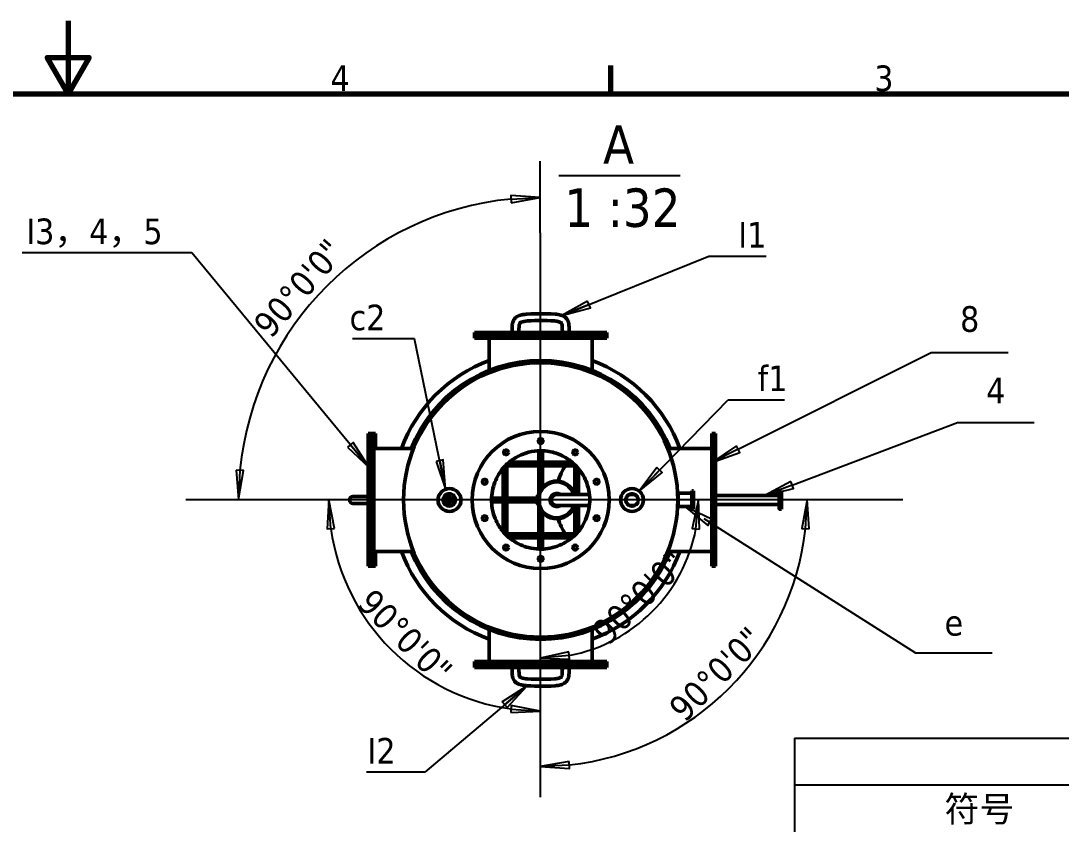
# Model space of a CAD drawing. Header units: millimetres. Extents: x 0 to 19008, y 0 to 13560.
# Drawn here: x 9297 to 13852, y 9908 to 13440 of the extents above; entities that cross this region are included whole.
import ezdxf

# ---------------------------------------------------------------- set-up
doc = ezdxf.new("R2010")
doc.units = ezdxf.units.MM
doc.header["$LTSCALE"] = 32
for name, color, linetype, lineweight in [('可见 (ISO)', 7, 'Continuous', 50), ('图框 (ISO)', 7, 'Continuous', 70), ('尺寸 (ISO)', 7, 'Continuous', 25), ('符号 (ISO)', 7, 'Continuous', 25), ('草图几何图元 (ISO)', 7, 'Continuous', 25)]:
    doc.layers.add(name, color=color, linetype=linetype, lineweight=lineweight)
doc.styles.add('标签文本 (ISO)', font='TAHOMA.TTF')
doc.styles.add('注释文本 (ISO)', font='TAHOMA.TTF')
doc.dimstyles.new('默认 (GB)', dxfattribs={"dimscale": 32, "dimtxt": 3.5, "dimasz": 4, "dimexe": 5, "dimexo": 0, "dimgap": 0.75, "dimtad": 1, "dimrnd": 1e-08, "dimdsep": 46, "dimtxsty": '注释文本 (ISO)', "dimblk": 'Filled-1', "dimcen": 0.09, "dimdle": 10, "dimclrd": 256, "dimclre": 256, "dimclrt": 256, "dimaunit": 1, "dimadec": 3, "dimazin": 2, "dimtfac": 1, "dimtmove": 0, "dimatfit": 3, "dimldrblk": 'Filled-1', "dimfxl": 1, "dimtolj": 1, "dimtzin": 0, "dimlwd": -1, "dimlwe": -1, "dimarcsym": 0})
doc.dimstyles.new('默认 - 类型 1 (GB)$7', dxfattribs={"dimscale": 32, "dimtxt": 3.5, "dimasz": 4, "dimexe": 5, "dimexo": 0, "dimgap": 0.75, "dimtad": 1, "dimrnd": 1e-08, "dimdsep": 46, "dimtxsty": '注释文本 (ISO)', "dimblk": 'Filled-1', "dimcen": 0.09, "dimdle": 10, "dimclrd": 256, "dimclre": 256, "dimclrt": 256, "dimaunit": 1, "dimadec": 3, "dimazin": 2, "dimtfac": 1, "dimtmove": 0, "dimatfit": 3, "dimldrblk": 'Filled-1', "dimfxl": 1, "dimtolj": 1, "dimtzin": 0, "dimlwd": -1, "dimlwe": -1, "dimarcsym": 0})

# ---------------------------------------------------------------- blocks, each defined once
blk = doc.blocks.new('图框 默认图框')
at = {"layer": '图框 (ISO)'}
blk.add_line((371.25, 410), (371.25, 413.9), dxfattribs=at)
at = {"layer": '图框 (ISO)', "flags": 128}
for points in [[(297, 420), (297, 410), (294.11, 415), (299.89, 415), (297, 410)], [(10, 10), (10, 410), (584, 410), (584, 10), (10, 10)]]:
    blk.add_lwpolyline(points, dxfattribs=at)
at = {"layer": '图框 (ISO)', "char_height": 3.5, "attachment_point": 7, "style": '注释文本 (ISO)'}
for s, insert in [('4', (332.9, 410.4)), ('3', (407.29, 410.33))]:
    blk.add_mtext(s, dxfattribs=dict(at, insert=insert))
blk = doc.blocks.new('Filled-1')
at = {"color": 0}
for p, q in [((0, 0), (-1, 0.125)), ((-1, 0.125), (-1, -0.125)), ((-1, 0), (0, 0)), ((-1, -0.125), (0, 0))]:
    blk.add_line(p, q, dxfattribs=at)
at = {"color": 0, "flags": 128}
blk.add_lwpolyline([(-1, -0.125), (0, 0), (-1, 0.125), (-1, -0.125)], dxfattribs=at)
at = {"color": 0}
blk.add_solid([(-1, -0.125), (0, 0), (-1, 0.125), (-1, -0.125)], dxfattribs=at)
blk = doc.blocks.new('*D20')
at = {"layer": 'Defpoints', "color": 0, "transparency": 16777216}
for p in [(10910.3, 12489.5), (11570.8, 12511.8), (10019.8, 11345.5), (11570.8, 11345.5)]:
    blk.add_point(p, dxfattribs=at)
at = {"layer": '尺寸 (ISO)', "transparency": 16777216}
blk.add_line((11570.8, 12511.8), (11570.8, 12826.5), dxfattribs=at)
blk.add_arc((11570.8, 11345.5), 1321, 95.5539, 174.4461, dxfattribs=at)
at = {"layer": '尺寸 (ISO)', "transparency": 16777216, "xscale": 128, "yscale": 128, "zscale": 128}
for p, rotation in [((11570.8, 12666.5), 2.776949659895432), ((10249.8, 11345.5), 267.2230503401044)]:
    blk.add_blockref('Filled-1', p, dxfattribs=dict(at, rotation=rotation))
at = {"layer": '尺寸 (ISO)', "transparency": 16777216, "insert": (10306.9, 12119.3), "char_height": 112, "attachment_point": 1, "rotation": 49.0118, "style": '注释文本 (ISO)'}
blk.add_mtext('\\A1;90°0\'0"', dxfattribs=at)
blk = doc.blocks.new('*D21')
at = {"layer": 'Defpoints', "color": 0, "transparency": 16777216}
for p in [(11570.8, 11345.5), (11570.8, 11345.1), (11571.1, 11345.5), (11917.5, 10744.8)]:
    blk.add_point(p, dxfattribs=at)
at = {"layer": '尺寸 (ISO)', "transparency": 16777216}
blk.add_arc((11570.8, 11345.5), 693.5, 280.5896, 349.4104, dxfattribs=at)
at = {"layer": '尺寸 (ISO)', "transparency": 16777216, "xscale": 128, "yscale": 128, "zscale": 128}
for p, rotation in [((12264.3, 11345.5), 84.70518161064837), ((11570.8, 10651.9), 185.2948183894664)]:
    blk.add_blockref('Filled-1', p, dxfattribs=dict(at, rotation=rotation))
at = {"layer": '尺寸 (ISO)', "transparency": 16777216, "insert": (11788.7, 10781.4), "char_height": 112, "attachment_point": 1, "rotation": 45, "style": '注释文本 (ISO)'}
blk.add_mtext('\\A1;90°0\'0"', dxfattribs=at)
blk = doc.blocks.new('*D22')
at = {"layer": 'Defpoints', "color": 0, "transparency": 16777216}
for p in [(11570.8, 11345.5), (11570.8, 11345.1), (11571.1, 11345.5), (12154.9, 10333.6)]:
    blk.add_point(p, dxfattribs=at)
at = {"layer": '尺寸 (ISO)', "transparency": 16777216}
blk.add_arc((11570.8, 11345.5), 1168.3, 276.2803, 353.7197, dxfattribs=at)
at = {"layer": '尺寸 (ISO)', "transparency": 16777216, "xscale": 128, "yscale": 128, "zscale": 128}
for p, rotation in [((12739.1, 11345.5), 86.85987213435942), ((11570.8, 10177.1), 183.1401278657553)]:
    blk.add_blockref('Filled-1', p, dxfattribs=dict(at, rotation=rotation))
at = {"layer": '尺寸 (ISO)', "transparency": 16777216, "insert": (12124.4, 10445.6), "char_height": 112, "attachment_point": 1, "rotation": 45, "style": '注释文本 (ISO)'}
blk.add_mtext('\\A1;90°0\'0"', dxfattribs=at)
blk = doc.blocks.new('*D23')
at = {"layer": 'Defpoints', "color": 0, "transparency": 16777216}
for p in [(10019.8, 11345.5), (11570.8, 11345.5), (11570.8, 11345.1), (10769.6, 10882.9)]:
    blk.add_point(p, dxfattribs=at)
at = {"layer": '尺寸 (ISO)', "transparency": 16777216}
blk.add_arc((11570.8, 11345.5), 925.1, 187.9338, 262.0662, dxfattribs=at)
at = {"layer": '尺寸 (ISO)', "transparency": 16777216, "xscale": 128, "yscale": 128, "zscale": 128}
for p, rotation in [((10645.6, 11345.5), 93.96691868522781), ((11570.8, 10420.3), 356.0330813150023)]:
    blk.add_blockref('Filled-1', p, dxfattribs=dict(at, rotation=rotation))
at = {"layer": '尺寸 (ISO)', "transparency": 16777216, "insert": (10842.9, 10963.8), "char_height": 112, "attachment_point": 1, "rotation": 315, "style": '注释文本 (ISO)'}
blk.add_mtext('\\A1;90°0\'0"', dxfattribs=at)
blk = doc.blocks.new('引出序号13')
at = {"layer": '符号 (ISO)'}
for p, q in [((382.12, 353.12), (381.39, 353.59)), ((382.13, 353.24), (381.39, 353.59)), ((381.39, 353.59), (382.11, 352.99)), ((384.77, 351.45), (384.02, 351.92)), ((385.04, 351.87), (384.06, 352.33)), ((384.5, 351.02), (385.04, 351.87)), ((383.98, 351.46), (384.5, 351.02)), ((384.77, 351.45), (412.93, 333.6)), ((412.93, 333.6), (423.43, 333.6))]:
    blk.add_line(p, q, dxfattribs=at)
at = {"layer": '符号 (ISO)', "flags": 128}
blk.add_lwpolyline([(385.04, 351.87), (381.39, 353.59), (384.5, 351.02), (385.04, 351.87)], dxfattribs=at)
at = {"layer": '符号 (ISO)'}
blk.add_solid([(385.04, 351.87), (381.39, 353.59), (384.5, 351.02), (385.04, 351.87)], dxfattribs=at)
at = {"layer": '符号 (ISO)', "insert": (418.18, 337.66), "char_height": 3.5, "attachment_point": 5, "style": '注释文本 (ISO)'}
blk.add_mtext('e', dxfattribs=at)
blk = doc.blocks.new('引出序号14')
at = {"layer": '符号 (ISO)'}
for p, q in [((396.07, 356.53), (418.68, 365.09)), ((418.68, 365.09), (429.18, 365.09)), ((395.9, 357), (392.33, 355.12)), ((396.07, 356.53), (392.33, 355.12)), ((392.33, 355.12), (396.25, 356.07)), ((396.25, 356.07), (395.9, 357))]:
    blk.add_line(p, q, dxfattribs=at)
at = {"layer": '符号 (ISO)', "flags": 128}
blk.add_lwpolyline([(395.9, 357), (392.33, 355.12), (396.25, 356.07), (395.9, 357)], dxfattribs=at)
at = {"layer": '符号 (ISO)'}
blk.add_solid([(395.9, 357), (392.33, 355.12), (396.25, 356.07), (395.9, 357)], dxfattribs=at)
at = {"layer": '符号 (ISO)', "insert": (423.93, 369.46), "char_height": 3.5, "attachment_point": 5, "style": '注释文本 (ISO)'}
blk.add_mtext('4', dxfattribs=at)
blk = doc.blocks.new('引出序号15')
at = {"layer": '符号 (ISO)'}
for p, q in [((388.66, 361.42), (415.1, 374.67)), ((415.1, 374.67), (425.6, 374.67)), ((388.44, 361.87), (385.08, 359.63)), ((388.89, 360.97), (388.44, 361.87)), ((388.66, 361.42), (385.08, 359.63)), ((385.08, 359.63), (388.89, 360.97))]:
    blk.add_line(p, q, dxfattribs=at)
at = {"layer": '符号 (ISO)', "flags": 128}
blk.add_lwpolyline([(388.44, 361.87), (385.08, 359.63), (388.89, 360.97), (388.44, 361.87)], dxfattribs=at)
at = {"layer": '符号 (ISO)'}
blk.add_solid([(388.44, 361.87), (385.08, 359.63), (388.89, 360.97), (388.44, 361.87)], dxfattribs=at)
at = {"layer": '符号 (ISO)', "insert": (420.35, 379.2), "char_height": 3.5, "attachment_point": 5, "style": '注释文本 (ISO)'}
blk.add_mtext('8', dxfattribs=at)
blk = doc.blocks.new('表格1')
at = {"layer": '符号 (ISO)'}
for p, q in [((396.39, 321.93), (584, 321.93)), ((396.39, 321.93), (396.39, 315.53)), ((396.39, 315.53), (584, 315.53)), ((396.39, 315.53), (396.39, 309.13))]:
    blk.add_line(p, q, dxfattribs=at)
at = {"layer": '符号 (ISO)', "insert": (416.91, 310.11), "char_height": 3.5, "attachment_point": 7, "style": '注释文本 (ISO)'}
blk.add_mtext('符号', dxfattribs=at)

msp = doc.modelspace()

# ---------------------------------------------------------------- linework, layer by layer
at = {"layer": '可见 (ISO)'}
for p, q in [((11862.711, 12076.3158), (11282.711, 12076.3158)), ((11282.711, 12066.3158), (11282.711, 12076.3158)), ((11862.711, 12066.3158), (11862.711, 12076.3158)), ((11282.711, 12066.3158), (11862.711, 12066.3158)), ((11282.711, 12066.3158), (11862.711, 12066.3158)), ((11282.711, 12066.3158), (11282.711, 12051.3158)), ((11282.711, 12051.3158), (11862.711, 12051.3158)), ((11347.711, 11910.7985), (11347.711, 12051.3158)), ((11797.711, 11910.7985), (11797.711, 12051.3158)), ((11862.711, 12066.3158), (11862.711, 12051.3158)), ((11347.711, 11900.2536), (11347.711, 11906.8159)), ((11797.711, 11900.2536), (11797.711, 11906.8159)), ((10817.7061, 11633.8109), (10817.7061, 11053.8109)), ((10827.7061, 11633.8109), (10817.7061, 11633.8109)), ((10827.7061, 11053.8109), (10827.7061, 11633.8109)), ((10827.7061, 11053.8109), (10827.7061, 11633.8109)), ((10827.7061, 11633.8109), (10842.7061, 11633.8109)), ((10842.7061, 11053.8109), (10842.7061, 11633.8109)), ((10842.7061, 11633.8109), (10846.6002, 11633.8109)), ((10846.6002, 11568.8109), (10846.6002, 11633.8109)), ((10846.6002, 11633.8109), (10849.6002, 11633.8109)), ((10849.6002, 11568.8109), (10849.6002, 11633.8109)), ((12322.7159, 11633.8109), (12322.7159, 11053.8109)), ((12337.7159, 11633.8109), (12322.7159, 11633.8109)), ((12337.7159, 11633.8109), (12337.7159, 11053.8109)), ((11016.2683, 11568.8109), (10842.7061, 11568.8109)), ((11564.6225, 11508.3835), (11564.6225, 11558.6587)), ((11567.9052, 11504.384), (11567.9052, 11558.7571)), ((11580.211, 11508.3835), (11580.211, 11558.68)), ((12129.1538, 11568.8109), (12322.7159, 11568.8109)), ((11408.1384, 11351.2319), (11408.1384, 11482.1613)), ((11409.645, 11351.2319), (11409.645, 11483.934)), ((11414.5774, 11346.2995), (11414.5774, 11489.4775)), ((11424.5661, 11493.4624), (11421.4382, 11496.5903)), ((11424.5661, 11351.2319), (11424.5661, 11493.4624)), ((11424.5661, 11493.4624), (11565.211, 11493.4624)), ((11424.5661, 11493.3207), (11564.6225, 11493.3207)), ((11428.6971, 11503.4511), (11716.7249, 11503.4511)), ((11434.3606, 11508.3835), (11565.2631, 11508.3835)), ((11564.6225, 11370.9054), (11564.6225, 11493.4624)), ((11567.9052, 11501.5916), (11565.211, 11493.4624)), ((11565.2631, 11508.3835), (11567.9052, 11504.384)), ((11567.9052, 11504.384), (11579.9729, 11508.3835)), ((11567.9052, 11378.9525), (11567.9052, 11501.5916)), ((11580.211, 11493.4624), (11567.9052, 11501.5916)), ((11579.9729, 11508.3835), (11711.0614, 11508.3835)), ((11580.211, 11397.8529), (11580.211, 11493.4624)), ((11580.211, 11493.4624), (11722.2208, 11493.4624)), ((11580.211, 11493.3207), (11722.2208, 11493.3207)), ((11724.6681, 11495.9097), (11722.2208, 11493.4624)), ((11722.2208, 11493.4624), (11722.2208, 11367.5109)), ((11732.2095, 11487.9817), (11732.2095, 11367.5109)), ((11737.1419, 11482.3297), (11737.1419, 11367.5109)), ((11738.1799, 11367.5109), (11738.1799, 11481.0881)), ((10817.7061, 11358.8109), (10750.7731, 11358.8109)), ((11145.8259, 11346.2995), (11162.7187, 11346.2995)), ((11146.7509, 11351.2319), (11157.7862, 11351.2319)), ((11157.3127, 11351.3109), (11146.7736, 11351.3109)), ((11157.3127, 11351.2319), (11157.3127, 11365.9895)), ((11157.7862, 11366.3109), (11157.7862, 11351.2319)), ((11157.7862, 11351.2319), (11162.7187, 11346.2995)), ((11162.7187, 11346.2995), (11157.7862, 11336.4682)), ((11162.7187, 11368.8938), (11162.7187, 11346.2995)), ((11162.7187, 11346.2995), (11172.55, 11351.2319)), ((11162.7187, 11346.2995), (11162.7187, 11318.7279)), ((11172.7073, 11336.3109), (11162.7187, 11346.2995)), ((11162.7187, 11346.2995), (11199.5961, 11346.2995)), ((11172.55, 11351.2319), (11198.6711, 11351.2319)), ((11172.7073, 11370.8109), (11172.7073, 11351.2319)), ((11198.6484, 11351.3109), (11172.7073, 11351.3109)), ((11357.7254, 11346.2995), (11414.5774, 11346.2995)), ((11357.8391, 11351.2319), (11409.645, 11351.2319)), ((11408.1384, 11351.3109), (11357.8419, 11351.3109)), ((11409.645, 11351.2319), (11414.5774, 11346.2995)), ((11414.5774, 11346.2995), (11409.645, 11336.4682)), ((11414.5774, 11346.2995), (11424.4088, 11351.2319)), ((11414.5774, 11198.1442), (11414.5774, 11346.2995)), ((11424.5661, 11336.3109), (11414.5774, 11346.2995)), ((11414.5774, 11346.2995), (11560.084, 11346.2995)), ((11424.4088, 11351.2319), (11560.3809, 11351.2319)), ((11560.388, 11351.3109), (11424.5661, 11351.3109)), ((11786.4008, 11367.5109), (11642.5714, 11367.5109)), ((11985.6458, 11367.5109), (11959.7762, 11367.5109)), ((11972.7147, 11367.5109), (11972.7147, 11370.8109)), ((11982.7034, 11367.5109), (11982.7034, 11368.8938)), ((12172.4542, 11367.5109), (12174.5464, 11367.5109)), ((12174.5464, 11372.8109), (12174.5464, 11314.8109)), ((12174.5464, 11372.8109), (12234.5464, 11372.8109)), ((12234.5464, 11383.8109), (12234.5464, 11303.8109)), ((12242.5464, 11383.8109), (12234.5464, 11383.8109)), ((12242.5464, 11383.8109), (12242.5464, 11303.8109)), ((12337.7159, 11363.8109), (12617.5802, 11363.8109)), ((12617.5802, 11383.8179), (12627.5802, 11383.8179)), ((10817.7061, 11328.8109), (10750.7731, 11328.8109)), ((11146.7736, 11336.3109), (11157.7862, 11336.3109)), ((11157.3127, 11335.7223), (11146.951, 11335.7223)), ((11157.3127, 11321.6322), (11157.3127, 11336.3109)), ((11157.7862, 11336.4682), (11157.7862, 11321.3108)), ((11172.7073, 11336.3109), (11172.7073, 11316.8109)), ((11172.7073, 11336.3109), (11198.6484, 11336.3109)), ((11198.471, 11335.7223), (11172.7073, 11335.7223)), ((11357.8419, 11336.3109), (11409.645, 11336.3109)), ((11408.1384, 11335.7223), (11357.8632, 11335.7223)), ((11408.1384, 11205.4604), (11408.1384, 11336.3109)), ((11409.645, 11203.6878), (11409.645, 11336.4682)), ((11424.5661, 11193.2631), (11424.5661, 11336.3109)), ((11424.5661, 11336.3109), (11560.388, 11336.3109)), ((11560.4439, 11335.7223), (11424.5661, 11335.7223)), ((11564.6225, 11193.2631), (11564.6225, 11316.7164)), ((11567.9052, 11189.2636), (11567.9052, 11308.6692)), ((11642.5714, 11320.1109), (11786.4008, 11320.1109)), ((11722.2208, 11320.1109), (11722.2208, 11193.2631)), ((11732.2095, 11320.1109), (11732.2095, 11199.64)), ((11737.1419, 11320.1109), (11737.1419, 11205.292)), ((11738.1799, 11206.5336), (11738.1799, 11320.1109)), ((11959.7762, 11320.1109), (11985.6458, 11320.1109)), ((11972.7147, 11316.8109), (11972.7147, 11320.1109)), ((11982.7034, 11318.7279), (11982.7034, 11320.1109)), ((12172.4542, 11320.1109), (12174.5464, 11320.1109)), ((12174.5464, 11314.8109), (12234.5464, 11314.8109)), ((12242.5464, 11303.8109), (12234.5464, 11303.8109)), ((12337.7159, 11323.8109), (12617.5802, 11323.8109)), ((12617.5802, 11303.8179), (12627.5802, 11303.8179)), ((11580.211, 11193.2631), (11580.211, 11289.7688)), ((11420.9424, 11191.524), (11424.4088, 11193.2631)), ((11424.2155, 11188.3307), (11721.2065, 11188.3307)), ((11424.4088, 11193.2631), (11565.2631, 11193.2631)), ((11564.6225, 11195.6659), (11424.5661, 11195.6659)), ((11435.4337, 11178.342), (11565.211, 11178.342)), ((11564.6225, 11128.9631), (11564.6225, 11178.342)), ((11567.9052, 11186.4712), (11565.211, 11178.342)), ((11565.2631, 11193.2631), (11567.9052, 11189.2636)), ((11567.9052, 11189.2636), (11579.9729, 11193.2631)), ((11567.9052, 11128.8646), (11567.9052, 11186.4712)), ((11580.211, 11178.342), (11567.9052, 11186.4712)), ((11579.9729, 11193.2631), (11722.3781, 11193.2631)), ((11722.2208, 11195.6659), (11580.211, 11195.6659)), ((11580.211, 11128.9417), (11580.211, 11178.342)), ((11580.211, 11178.342), (11709.9883, 11178.342)), ((11722.3781, 11193.2631), (11724.9357, 11191.9799)), ((11016.2683, 11118.8109), (10842.7061, 11118.8109)), ((10846.6002, 11053.8109), (10846.6002, 11118.8109)), ((10849.6002, 11053.8109), (10849.6002, 11118.8109)), ((12129.1538, 11118.8109), (12322.7159, 11118.8109)), ((10827.7061, 11053.8109), (10817.7061, 11053.8109)), ((10827.7061, 11053.8109), (10842.7061, 11053.8109)), ((10842.7061, 11053.8109), (10846.6002, 11053.8109)), ((10846.6002, 11053.8109), (10849.6002, 11053.8109)), ((12337.7159, 11053.8109), (12322.7159, 11053.8109)), ((11347.711, 10787.3681), (11347.711, 10780.8058)), ((11347.711, 10776.8232), (11347.711, 10636.3059)), ((11797.711, 10787.3681), (11797.711, 10780.8058)), ((11797.711, 10776.8232), (11797.711, 10636.3059)), ((11862.711, 10636.3059), (11282.711, 10636.3059)), ((11282.711, 10621.3059), (11282.711, 10636.3059)), ((11862.711, 10621.3059), (11282.711, 10621.3059)), ((11282.711, 10621.3059), (11282.711, 10611.3059)), ((11862.711, 10621.3059), (11282.711, 10621.3059)), ((11862.711, 10621.3059), (11862.711, 10636.3059)), ((11862.711, 10621.3059), (11862.711, 10611.3059)), ((11282.711, 10611.3059), (11862.711, 10611.3059))]:
    msp.add_line(p, q, dxfattribs=at)
for centre, radius in [((11572.711, 11343.8109), 600.2112), ((11572.711, 11343.8109), 300), ((11572.711, 11601.3109), 10), ((11421.3563, 11552.1327), 10), ((11724.0657, 11552.1327), 10), ((11327.814, 11423.3827), 10), ((11817.6081, 11423.3827), 10), ((11173.6368, 11343.2827), 50), ((11972.5697, 11343.8109), 50), ((11327.814, 11264.239), 10), ((11817.6081, 11264.239), 10), ((11421.3563, 11135.489), 10), ((11724.0657, 11135.489), 10), ((11572.711, 11086.3109), 10)]:
    msp.add_circle(centre, radius, dxfattribs=at)
for centre, radius, start, end in [((11572.711, 11343.8109), 650, 110.2522467, 159.7477533), ((11572.711, 11343.8109), 610, 21.6448629, 158.3551371), ((11572.711, 11343.8109), 606.3, 21.7836838, 158.2163162), ((11572.711, 11343.8109), 650, 20.2522467, 69.7477533), ((11642.5464, 11343.8109), 82.5, 16.6947484, 343.3052516), ((11642.5464, 11343.8109), 78.8, 17.5033416, 342.4966584), ((11642.5464, 11343.8109), 78.8, 17.5033416, 342.4966584), ((10750.7731, 11343.8109), 15, 90, 270), ((11642.5464, 11343.8109), 29, 54.8095911, 305.1904089), ((11642.5464, 11343.8109), 23.7, 89.9697807, 270.0302193), ((11572.711, 11343.8109), 650, 200.2522467, 249.7477533), ((11572.711, 11343.8109), 610, 201.6448629, 338.3551371), ((11572.711, 11343.8109), 606.3, 201.7836838, 338.2163162), ((11572.711, 11343.8109), 650, 290.2522467, 339.7477533)]:
    msp.add_arc(centre, radius, start, end, dxfattribs=at)
for centre, major_axis, ratio, start_param, end_param in [((11808.9659, 11343.8109), (0, 225), 0.761111111, 0.84398782, 1.196796567), ((11808.9659, 11343.8109), (0, 225), 0.761111111, 0.690958168, 0.750373869), ((12617.5802, 11343.8179), (0, -40), 0.001453079, 5.236190354, 10.472178087), ((12627.5802, 11343.8179), (0, 40), 0.001453079, 3.141592389, 6.283185043), ((11808.9659, 11343.8109), (0, 225), 0.761111111, 1.944796087, 2.289516303), ((11808.9659, 11343.8109), (0, 225), 0.761111111, 2.397078497, 2.450634486)]:
    msp.add_ellipse(centre, major_axis=major_axis, ratio=ratio, start_param=start_param, end_param=end_param, dxfattribs=at)
for centre in [(12617.5584, 11369.8012), (12617.602, 11369.7941), (12617.6238, 11343.8109), (12617.5584, 11317.8416), (12617.602, 11317.8346)]:
    msp.add_ellipse(centre, major_axis=(0, -2.5), ratio=0.001453079, dxfattribs=at)
for points, knots in [([(11697.711, 12076.3158), (11697.711, 12085.9392), (11697.7119, 12094.212), (11696.7287, 12110.5712), (11695.5944, 12118.4462), (11690.8078, 12130.5864), (11688.0745, 12135.1031), (11681.7453, 12141.9957), (11678.4264, 12144.5798), (11670.5816, 12149.2219), (11665.975, 12151.0263), (11653.0973, 12154.7945), (11644.4873, 12155.9741), (11611.2887, 12158.9558), (11590.6949, 12158.2493), (11557.0948, 12158.2481), (11536.8912, 12158.665), (11507.1776, 12156.1722), (11501.1959, 12155.5015), (11487.7062, 12153.1973), (11480.2983, 12151.4058), (11470.746, 12146.7676), (11468.2822, 12145.3231), (11462.3738, 12140.9452), (11459.1118, 12137.5864), (11454.2549, 12130.2072), (11452.5325, 12126.3452), (11449.6294, 12116.8784), (11448.7927, 12111.1427), (11447.7071, 12096.6773), (11447.711, 12087.4981), (11447.711, 12076.3158)], [1, 1, 1, 1, 1.05, 1.05, 1.10948467, 1.10948467, 1.148681531, 1.148681531, 1.181252432, 1.181252432, 1.22201976, 1.22201976, 1.292638422, 1.292638422, 1.492638422, 1.492638422, 1.692638422, 1.692638422, 1.742638422, 1.742638422, 1.808694583, 1.808694583, 1.832279068, 1.832279068, 1.868192812, 1.868192812, 1.900445448, 1.900445448, 1.944002684, 1.944002684, 2, 2, 2, 2]), ([(11667.711, 12076.3158), (11667.711, 12085.9392), (11667.6853, 12093.7546), (11666.8787, 12107.1742), (11665.9041, 12111.9601), (11664.0725, 12116.6055), (11663.3727, 12117.6488), (11661.8125, 12119.3478), (11660.9483, 12120.0634), (11658.0577, 12121.7739), (11655.7768, 12122.7525), (11647.7433, 12125.1032), (11640.7309, 12126.1907), (11611.6435, 12128.8032), (11590.6813, 12128.2493), (11557.1107, 12128.2481), (11537.0266, 12128.5709), (11504.9292, 12125.8782), (11494.7701, 12124.2457), (11487.1242, 12121.4141), (11485.7457, 12120.739), (11483.3458, 12119.2543), (11482.5955, 12118.5454), (11481.3768, 12116.9183), (11480.8523, 12116.0106), (11479.6325, 12112.6469), (11478.9788, 12109.8352), (11477.8004, 12099.2464), (11477.711, 12089.5402), (11477.711, 12076.3158)], [1, 1, 1, 1, 1.05, 1.05, 1.10948467, 1.10948467, 1.148681531, 1.148681531, 1.181252432, 1.181252432, 1.22201976, 1.22201976, 1.292638422, 1.292638422, 1.492638422, 1.492638422, 1.692638422, 1.692638422, 1.792638422, 1.792638422, 1.822431204, 1.822431204, 1.862122804, 1.862122804, 1.893896869, 1.893896869, 1.933776849, 1.933776849, 2, 2, 2, 2]), ([(11572.711, 11558.8109), (11585.3145, 11558.8109), (11597.8873, 11557.7026), (11610.2845, 11555.5022), (11630.7635, 11551.8674), (11650.7163, 11545.2375), (11669.2965, 11535.8948), (11684.9662, 11528.0156), (11699.59, 11518.2601), (11712.8522, 11506.8613), (11722.1611, 11498.8603), (11730.8198, 11490.0226), (11738.6404, 11480.5312), (11748.584, 11468.4631), (11757.1722, 11455.3575), (11764.2601, 11441.4527), (11769.3315, 11431.5039), (11773.6423, 11421.1216), (11777.1136, 11410.4787), (11782.1508, 11395.0345), (11785.4149, 11379.0892), (11786.8573, 11362.9512), (11787.9402, 11350.8353), (11787.9929, 11338.5793), (11787.007, 11326.4263), (11785.7517, 11310.9523), (11782.8255, 11295.678), (11778.2915, 11280.869), (11774.8987, 11269.7876), (11770.5943, 11258.9446), (11765.4435, 11248.5261), (11759.349, 11236.1987), (11752.0957, 11224.5045), (11743.7941, 11213.5973), (11735.9133, 11203.243), (11727.0757, 11193.5871), (11717.4137, 11184.7948), (11706.4978, 11174.8614), (11694.6099, 11166.0982), (11681.9479, 11158.6291), (11670.6167, 11151.9449), (11658.6505, 11146.2916), (11646.2389, 11141.7746), (11632.4142, 11136.7433), (11618.1373, 11133.1543), (11603.6362, 11131.0466), (11591.4242, 11129.2716), (11579.051, 11128.5471), (11566.6596, 11128.896), (11550.9672, 11129.3379), (11535.4065, 11131.496), (11520.2512, 11135.3091), (11508.056, 11138.3775), (11496.1162, 11142.5207), (11484.5961, 11147.6967), (11469.1373, 11154.6424), (11454.586, 11163.3771), (11441.2317, 11173.6986), (11431.5404, 11181.1889), (11422.4643, 11189.5321), (11414.1638, 11198.5945), (11403.0337, 11210.7464), (11393.3552, 11224.1183), (11385.3043, 11238.4366), (11379.5585, 11248.6554), (11374.6339, 11259.3789), (11370.6207, 11270.4316), (11364.992, 11285.9333), (11361.1739, 11302.0085), (11359.2256, 11318.336), (11357.8517, 11329.8498), (11357.409, 11341.5138), (11357.9131, 11353.1315), (11358.5077, 11366.8339), (11360.4111, 11380.4256), (11363.5847, 11393.7228), (11366.6085, 11406.3922), (11370.7919, 11418.8087), (11376.0809, 11430.7684), (11383.5687, 11447.7), (11393.1997, 11463.5654), (11404.7147, 11477.9833), (11415.23, 11491.1494), (11427.363, 11503.1309), (11440.6604, 11513.48), (11455.1427, 11524.7514), (11471.033, 11534.1409), (11487.9529, 11541.399), (11498.2498, 11545.816), (11508.8795, 11549.4201), (11519.6989, 11552.1728), (11536.9872, 11556.5714), (11554.7943, 11558.8109), (11572.711, 11558.8109)], [-141.795590859, -141.795590859, -141.795590859, -141.795590859, -137.83868616, -137.83868616, -137.83868616, -131.302235691, -131.302235691, -131.302235691, -125.789705922, -125.789705922, -125.789705922, -121.920379885, -121.920379885, -121.920379885, -117.000636873, -117.000636873, -117.000636873, -113.480575463, -113.480575463, -113.480575463, -108.372564002, -108.372564002, -108.372564002, -104.537624896, -104.537624896, -104.537624896, -99.654709663, -99.654709663, -99.654709663, -96.000896754, -96.000896754, -96.000896754, -91.677623611, -91.677623611, -91.677623611, -87.573488639, -87.573488639, -87.573488639, -82.936726521, -82.936726521, -82.936726521, -78.787283991, -78.787283991, -78.787283991, -74.165407139, -74.165407139, -74.165407139, -70.273164538, -70.273164538, -70.273164538, -65.34408125, -65.34408125, -65.34408125, -61.377735406, -61.377735406, -61.377735406, -56.055320443, -56.055320443, -56.055320443, -52.192800187, -52.192800187, -52.192800187, -47.013539, -47.013539, -47.013539, -43.317155504, -43.317155504, -43.317155504, -38.132881567, -38.132881567, -38.132881567, -34.477069189, -34.477069189, -34.477069189, -30.165255129, -30.165255129, -30.165255129, -26.056999687, -26.056999687, -26.056999687, -20.240855454, -20.240855454, -20.240855454, -14.929698816, -14.929698816, -14.929698816, -9.145241389, -9.145241389, -9.145241389, -5.625006815, -5.625006815, -5.625006815, 0, 0, 0, 0]), ([(11150.4395, 11359.0745), (11153.6192, 11363.7141), (11158.2198, 11367.2468), (11163.3799, 11369.1472), (11168.2759, 11370.9504), (11173.6828, 11371.2985), (11178.7934, 11370.1168), (11183.2414, 11369.0884), (11187.452, 11366.9008), (11190.8777, 11363.7851), (11194.6764, 11360.3302), (11197.4981, 11355.7186), (11198.8239, 11350.6751), (11199.9803, 11346.2758), (11199.9993, 11341.5578), (11198.8755, 11337.1461), (11197.7087, 11332.5656), (11195.3254, 11328.3427), (11192.0822, 11325.0024), (11188.7341, 11321.5542), (11184.4766, 11319.0536), (11179.9204, 11317.7911), (11175.5578, 11316.5824), (11170.9119, 11316.4958), (11166.5209, 11317.53), (11161.2097, 11318.781), (11156.2837, 11321.6807), (11152.5942, 11325.8021), (11149.2681, 11329.5176), (11146.9561, 11334.2366), (11146.0971, 11339.2609), (11145.3405, 11343.6865), (11145.7212, 11348.3289), (11147.163, 11352.5457), (11147.9568, 11354.8677), (11149.061, 11357.0631), (11150.4395, 11359.0745)], [-22.449917311, -22.449917311, -22.449917311, -22.449917311, -20.227310427, -20.227310427, -20.227310427, -18.118414167, -18.118414167, -18.118414167, -16.282919362, -16.282919362, -16.282919362, -14.247554441, -14.247554441, -14.247554441, -12.472151643, -12.472151643, -12.472151643, -10.628858906, -10.628858906, -10.628858906, -8.726005819, -8.726005819, -8.726005819, -6.904013882, -6.904013882, -6.904013882, -4.700227114, -4.700227114, -4.700227114, -2.713516248, -2.713516248, -2.713516248, -0.963594119, -0.963594119, -0.963594119, 0, 0, 0, 0]), ([(11554.1705, 11351.3109), (11554.3059, 11351.6457), (11554.4506, 11351.9771), (11555.7104, 11354.6626), (11557.2663, 11356.7818), (11559.9896, 11359.2821), (11560.8518, 11359.9521), (11561.7619, 11360.5476)], [-11.046640702, -11.046640702, -11.046640702, -11.046640702, -10.938045255, -10.938045255, -10.156756308, -10.156756308, -9.828961599, -9.828961599, -9.828961599, -9.828961599]), ([(11945.711, 11343.8109), (11945.711, 11348.5709), (11947.0054, 11353.3164), (11949.3702, 11357.3831), (11951.4793, 11361.0103), (11954.4421, 11364.1198), (11957.9117, 11366.3936), (11962.1445, 11369.1675), (11967.1235, 11370.694), (11972.1147, 11370.8043), (11977.6715, 11370.927), (11983.2291, 11369.2984), (11987.8566, 11366.1628), (11991.9567, 11363.3846), (11995.313, 11359.4192), (11997.3689, 11354.8103), (11998.8946, 11351.3902), (11999.711, 11347.6019), (11999.711, 11343.8109)], [-9.107119292, -9.107119292, -9.107119292, -9.107119292, -7.254941138, -7.254941138, -7.254941138, -5.602979927, -5.602979927, -5.602979927, -3.587713402, -3.587713402, -3.587713402, -1.344032819, -1.344032819, -1.344032819, 0.643961007, 0.643961007, 0.643961007, 2.11921377, 2.11921377, 2.11921377, 2.11921377]), ([(11999.711, 11343.8109), (11999.711, 11339.0338), (11998.4042, 11334.2764), (11996.0405, 11330.2192), (11993.8457, 11326.4519), (11990.743, 11323.2611), (11987.11, 11320.9708), (11982.451, 11318.0336), (11976.9215, 11316.5841), (11971.4483, 11316.8404), (11966.2246, 11317.085), (11961.0503, 11318.8832), (11956.7543, 11322.0305), (11952.7586, 11324.9578), (11949.5655, 11329.0266), (11947.6802, 11333.6887), (11946.387, 11336.8866), (11945.711, 11340.3469), (11945.711, 11343.8109)], [-20.331472623, -20.331472623, -20.331472623, -20.331472623, -18.472491828, -18.472491828, -18.472491828, -16.746306589, -16.746306589, -16.746306589, -14.532670944, -14.532670944, -14.532670944, -12.419992429, -12.419992429, -12.419992429, -10.454976394, -10.454976394, -10.454976394, -9.107119292, -9.107119292, -9.107119292, -9.107119292]), ([(12617.5802, 11363.8109), (12617.5804, 11363.8109), (12617.5805, 11363.8102), (12617.5844, 11363.7713), (12617.5882, 11363.2274), (12617.5951, 11361.1877), (12617.5983, 11359.7114), (12617.6036, 11356.0115), (12617.6057, 11353.8232), (12617.6085, 11349.0152), (12617.6093, 11346.4414), (12617.6093, 11341.2427), (12617.6086, 11338.6673), (12617.6057, 11333.8535), (12617.6036, 11331.6609), (12617.5983, 11327.9499), (12617.5952, 11326.467), (12617.5882, 11324.4123), (12617.5845, 11323.8601), (12617.5806, 11323.8119), (12617.5804, 11323.8109), (12617.5802, 11323.8109)], [-20.430071285, -20.430071285, -20.430071285, -20.430071285, -20.401217515, -20.401217515, -19.621341989, -19.621341989, -18.841488185, -18.841488185, -18.061651171, -18.061651171, -17.281832223, -17.281832223, -16.502041519, -16.502041519, -15.722283185, -15.722283185, -14.942553178, -14.942553178, -14.162847999, -14.162847999, -14.127370168, -14.127370168, -14.127370168, -14.127370168]), ([(11561.7619, 11327.0741), (11560.5956, 11327.8372), (11559.5094, 11328.7218), (11556.7983, 11331.4508), (11555.408, 11333.4872), (11554.4196, 11335.7223)], [-1.201374447, -1.201374447, -1.201374447, -1.201374447, -0.781288947, -0.781288947, -0.047329828, -0.047329828, -0.047329828, -0.047329828]), ([(11697.711, 10611.3059), (11697.711, 10601.6825), (11697.7119, 10593.4097), (11696.7287, 10577.0505), (11695.5944, 10569.1755), (11690.8078, 10557.0353), (11688.0745, 10552.5186), (11681.7453, 10545.626), (11678.4264, 10543.0419), (11670.5816, 10538.3998), (11665.975, 10536.5954), (11653.0973, 10532.8272), (11644.4873, 10531.6476), (11611.2887, 10528.6659), (11590.6949, 10529.3724), (11557.0948, 10529.3736), (11536.8912, 10528.9567), (11507.1776, 10531.4495), (11501.1959, 10532.1202), (11487.7062, 10534.4244), (11480.2983, 10536.2159), (11470.746, 10540.8541), (11468.2822, 10542.2986), (11462.3738, 10546.6765), (11459.1118, 10550.0353), (11454.2549, 10557.4145), (11452.5325, 10561.2765), (11449.6294, 10570.7433), (11448.7927, 10576.479), (11447.7071, 10590.9444), (11447.711, 10600.1236), (11447.711, 10611.3059)], [1, 1, 1, 1, 1.05, 1.05, 1.10948467, 1.10948467, 1.148681531, 1.148681531, 1.181252432, 1.181252432, 1.22201976, 1.22201976, 1.292638422, 1.292638422, 1.492638422, 1.492638422, 1.692638422, 1.692638422, 1.742638422, 1.742638422, 1.808694583, 1.808694583, 1.832279068, 1.832279068, 1.868192812, 1.868192812, 1.900445448, 1.900445448, 1.944002684, 1.944002684, 2, 2, 2, 2]), ([(11667.711, 10611.3059), (11667.711, 10601.6825), (11667.6853, 10593.8671), (11666.8787, 10580.4475), (11665.9041, 10575.6616), (11664.0725, 10571.0162), (11663.3727, 10569.9729), (11661.8125, 10568.2739), (11660.9483, 10567.5583), (11658.0577, 10565.8478), (11655.7768, 10564.8692), (11647.7433, 10562.5185), (11640.7309, 10561.431), (11611.6435, 10558.8186), (11590.6813, 10559.3724), (11557.1107, 10559.3736), (11537.0266, 10559.0508), (11504.9292, 10561.7435), (11494.7701, 10563.376), (11487.1242, 10566.2076), (11485.7457, 10566.8827), (11483.3458, 10568.3674), (11482.5955, 10569.0763), (11481.3768, 10570.7034), (11480.8523, 10571.6111), (11479.6325, 10574.9749), (11478.9788, 10577.7865), (11477.8004, 10588.3753), (11477.711, 10598.0816), (11477.711, 10611.3059)], [1, 1, 1, 1, 1.05, 1.05, 1.10948467, 1.10948467, 1.148681531, 1.148681531, 1.181252432, 1.181252432, 1.22201976, 1.22201976, 1.292638422, 1.292638422, 1.492638422, 1.492638422, 1.692638422, 1.692638422, 1.792638422, 1.792638422, 1.822431204, 1.822431204, 1.862122804, 1.862122804, 1.893896869, 1.893896869, 1.933776849, 1.933776849, 2, 2, 2, 2])]:
    msp.add_open_spline(points, degree=3, knots=knots, dxfattribs=at)
for points in [[(11560.7311, 11354.4162), (11559.8931, 11353.4678), (11559.1728, 11352.4201), (11558.5831, 11351.304)], [(11642.5714, 11367.5109), (11642.5672, 11367.5109), (11642.5631, 11367.5109), (11642.5589, 11367.5109)], [(11558.9098, 11335.7231), (11559.4368, 11334.8289), (11560.0508, 11333.9863), (11560.7384, 11333.2098)], [(11642.5589, 11320.1109), (11642.5631, 11320.1109), (11642.5672, 11320.1109), (11642.5714, 11320.1109)]]:
    msp.add_open_spline(points, degree=3, dxfattribs=at)
at = {"layer": '符号 (ISO)'}
msp.add_line((11651.6273, 12762.907), (12183.6726, 12762.907), dxfattribs=at)
at = {"layer": '草图几何图元 (ISO)'}
for p, q in [((11570.764, 12511.8211), (11570.764, 10042.7674)), ((10019.7968, 11345.458), (13159.1641, 11345.458))]:
    msp.add_line(p, q, dxfattribs=at)

# ---------------------------------------------------------------- block references
at = {"xscale": 32, "yscale": 32, "zscale": 32}
for name in ['图框 默认图框', '表格1']:
    msp.add_blockref(name, (0, 0), dxfattribs=at)
at = {"layer": '符号 (ISO)', "xscale": 32, "yscale": 32, "zscale": 32}
for name in ['引出序号15', '引出序号14', '引出序号13']:
    msp.add_blockref(name, (0, 0), dxfattribs=at)

# ---------------------------------------------------------------- texts
at = {"layer": '符号 (ISO)'}
for s, insert, char_height, attachment_point, style in [('A', (11846.189, 12815.441), 168, 7, '标签文本 (ISO)'), ('1 :32', (11676.7601, 12535.2937), 167.99999, 7, '标签文本 (ISO)'), ('{\\fTahoma|b0|i0;I1}', (12437.7168, 12559.6044), 111.999998, 1, '注释文本 (ISO)'), ('{\\fTahoma|b0|i0;f1}', (12522.4274, 11931.8464), 111.999998, 1, '注释文本 (ISO)'), ('{\\fTahoma|b0|i0;I2}', (10937.4325, 10302.5328), 111.999998, 3, '注释文本 (ISO)')]:
    msp.add_mtext(s, dxfattribs=dict(at, insert=insert, char_height=char_height, attachment_point=attachment_point, style=style))
at = {"layer": '符号 (ISO)', "insert": (9917.4725, 12574.9894), "char_height": 111.999998, "width": 617.633743, "attachment_point": 3, "style": '注释文本 (ISO)'}
msp.add_mtext('{\\fTahoma|b0|i0;I3，4，5}', dxfattribs=at)
at = {"layer": '符号 (ISO)', "insert": (10892.8091, 12198.3486), "char_height": 111.999998, "attachment_point": 3, "line_spacing_factor": 0.25, "style": '注释文本 (ISO)'}
msp.add_mtext('{\\fTahoma|b0|i0;c2\\P}', dxfattribs=at)

# ---------------------------------------------------------------- dimensions: what is measured, and where the dimension line sits
at = {"layer": '尺寸 (ISO)'}
for base, p1, p2, override, picture, middle in [((10910.2612, 12489.4824), (11570.764, 12511.8211), (10019.7968, 11345.458), {"dimgap": 0.75, "dimse2": 1, "dimtol": 0, "dimlim": 0, "dimtp": 0, "dimtm": 0, "dimtdec": 2}, '*D20', (10573.6103, 12211.9107)), ((10769.5897, 10882.8999), (10019.7968, 11345.458), (11570.764, 11345.138), {"dimgap": 0.75, "dimse1": 1, "dimse2": 1, "dimtol": 0, "dimlim": 0, "dimtp": 0, "dimtm": 0, "dimtdec": 2}, '*D23', (10916.6079, 10691.302)), ((11917.5326, 10744.8371), (11570.764, 11345.138), (11571.084, 11345.458), {"dimgap": 0.75, "dimse1": 1, "dimse2": 1, "dimtol": 0, "dimlim": 0, "dimtp": 0, "dimtm": 0, "dimtdec": 2}, '*D21', (12061.1689, 10855.0531)), ((12154.9386, 10333.6378), (11570.764, 11345.138), (11571.084, 11345.458), {"dimgap": 0.75, "dimse1": 1, "dimse2": 1, "dimtol": 0, "dimlim": 0, "dimtp": 0, "dimtm": 0, "dimtdec": 2}, '*D22', (12396.9117, 10519.3103))]:
    dim = msp.add_angular_dim_3p(base=base, center=(11570.764, 11345.458), p1=p1, p2=p2, dimstyle='默认 (GB)', override=override, dxfattribs=at)
    dim.commit()
    dim.dimension.update_dxf_attribs({"geometry": picture, "text_midpoint": middle, "dimtype": 165})

# ---------------------------------------------------------------- leaders
at = {"layer": '符号 (ISO)', "annotation_type": 0, "has_hookline": 1}
for points, hookline_direction, text_width in [([(10821.6002, 11486.0567), (10045.4725, 12425.4175), (9917.4725, 12425.4175)], 1, 615.0627), ([(11665.7766, 12150.9293), (12309.7168, 12410.258), (12437.7168, 12410.258)], 0, 122.0792), ([(11156.5207, 11390.2618), (11020.8091, 12049.0689), (10892.8091, 12049.0689)], 1, 143.9678), ([(12003.7274, 11382.9159), (12394.4274, 11782.4392), (12522.4274, 11782.4392)], 0, 118.4688), ([(11513.0555, 10530.9564), (11065.4325, 10153.2275), (10937.4325, 10153.2275)], 1, 127.7958)]:
    msp.add_leader(points, dimstyle='默认 - 类型 1 (GB)$7', override={"dimgap": 0, "dimtad": 1}, dxfattribs=dict(at, hookline_direction=hookline_direction, text_width=text_width))

doc.saveas('drawing.dxf')
